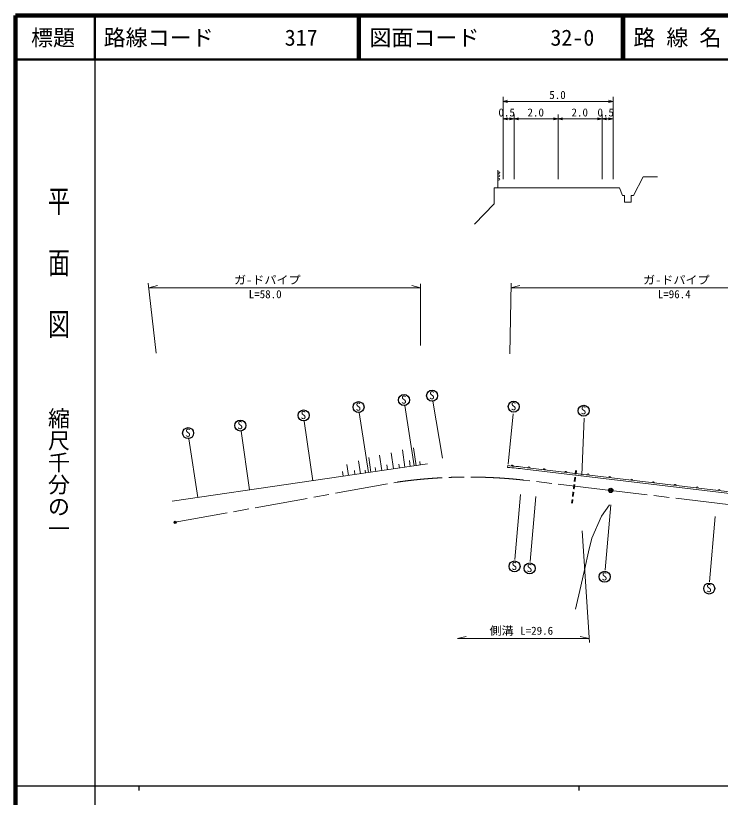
# Model space of a CAD drawing. Units: millimetres, scale not verified, with parts at other scales. Extents: x 40000 to 680000, y 20000 to 380000.
# Drawn here: x 40000 to 200138, y 202409 to 380000 of the extents above; entities that cross this region are included whole.
import ezdxf
from ezdxf.enums import TextEntityAlignment as Align

# ---------------------------------------------------------------- set-up
doc = ezdxf.new("R2010")
doc.units = ezdxf.units.MM
doc.header["$LTSCALE"] = 1000
doc.header["$PDMODE"] = 32
doc.header["$PDSIZE"] = 500
doc.linetypes.add('CHAIN', pattern=[18.5, 12, -1.5, 3.5, -1.5])
for name, color, linetype, lineweight in [('M-BGD', 7, 'Continuous', 13), ('M-BMK', 2, 'CHAIN', 13), ('M-BMK-SRVR', 3, 'Continuous', 25), ('M-STR-HTXT', 7, 'Continuous', 13), ('M-TTL', 2, 'Continuous', 140), ('M-TTL-BAND', 7, 'Continuous', 25), ('M-TTL-LINE', 7, 'Continuous', 50)]:
    doc.layers.add(name, color=color, linetype=linetype, lineweight=lineweight)
doc.layers.add('M-OTRS', color=6, linetype='Continuous')
doc.layers.add('M-TTL-TXT', color=7, linetype='Continuous')
doc.styles.add('@ＭＳ ゴシック', font='')
doc.styles.add('ＭＳ ゴシック', font='')
doc.styles.get('@ＭＳ ゴシック').set_extended_font_data('@MS Gothic')
doc.styles.get('ＭＳ ゴシック').set_extended_font_data('MS Gothic')

msp = doc.modelspace()

# ---------------------------------------------------------------- linework, layer by layer
at = {"layer": 'M-BGD'}
for p, q in [((150750, 346860), (150750, 361516)), ((150750, 360516), (151750, 360766)), ((150750, 360516), (175750, 360516)), ((150750, 360516), (151750, 360266)), ((175750, 360516), (174750, 360766)), ((175750, 360516), (174750, 360266)), ((175750, 346860), (175750, 361516)), ((175750, 346860), (175750, 361516)), ((150750, 342885), (150750, 357542)), ((153250, 342885), (153250, 357542)), ((153250, 342885), (153250, 357542)), ((163250, 342885), (163250, 357542)), ((163250, 342885), (163250, 357542)), ((173250, 342885), (173250, 357542)), ((173250, 342885), (173250, 357542)), ((175750, 342885), (175750, 357542)), ((175750, 342885), (175750, 357542)), ((150750, 356542), (151750, 356792)), ((150750, 356542), (153250, 356542)), ((150750, 356542), (151750, 356292)), ((153250, 356542), (152250, 356792)), ((153250, 356542), (152250, 356292)), ((153250, 356542), (154250, 356792)), ((153250, 356542), (163250, 356542)), ((153250, 356542), (154250, 356292)), ((163250, 356542), (162250, 356792)), ((163250, 356542), (162250, 356292)), ((163250, 356542), (164250, 356792)), ((163250, 356542), (173250, 356542)), ((163250, 356542), (164250, 356292)), ((173250, 356542), (172250, 356792)), ((173250, 356542), (172250, 356292)), ((173250, 356542), (174250, 356792)), ((173250, 356542), (175750, 356542)), ((173250, 356542), (174250, 356292)), ((175750, 356542), (174750, 356792)), ((175750, 356542), (174750, 356292)), ((149545, 344885), (149545, 340885)), ((180382, 339148), (182560, 343364)), ((182560, 343364), (185887, 343364)), ((150750, 340885), (148750, 340885)), ((148750, 340885), (148750, 337231)), ((150750, 340885), (175750, 340885)), ((177250, 340885), (175750, 340885)), ((177250, 340885), (177882, 339148)), ((178382, 339148), (177882, 339148)), ((178382, 339148), (178382, 337648)), ((178382, 337648), (179882, 337648)), ((179882, 337648), (179882, 339148)), ((180382, 339148), (179882, 339148)), ((148750, 337231), (144275, 332643)), ((130587, 277705), (128416, 291414)), ((136994, 279478), (134792, 292397)), ((120151, 276188), (118060, 289816)), ((151886, 278080), (153034, 289547)), ((107540, 274355), (105579, 287891)), ((168689, 275578), (169153, 288569)), ((93175, 272267), (91237, 285623)), ((81411, 270558), (79373, 283848)), ((125849, 277016), (125319, 280661)), ((128466, 277397), (127889, 281365)), ((130987, 277763), (130403, 281784)), ((118340, 275925), (117912, 278871)), ((120718, 276271), (120235, 279594)), ((123181, 276629), (122672, 280128)), ((129670, 277572), (129470, 278947)), ((133598, 278143), (75597, 269712)), ((115642, 275533), (115285, 277995)), ((121818, 276430), (121682, 277367)), ((124489, 276819), (124329, 277919)), ((127220, 277216), (127090, 278109)), ((131952, 277903), (131831, 278738)), ((151821, 277764), (151789, 277365)), ((214160, 270439), (155720, 277376)), ((114429, 275357), (114275, 276415)), ((117112, 275747), (116979, 276662)), ((119507, 276095), (119416, 276719)), ((214121, 270041), (155673, 276979)), ((167142, 275858), (167244, 276691)), ((167341, 275834), (167443, 276667)), ((166936, 274171), (167058, 275163)), ((167135, 274146), (167256, 275139)), ((166524, 270796), (166646, 271788)), ((166723, 270771), (166844, 271764)), ((166730, 272483), (166852, 273476)), ((166929, 272459), (167050, 273451)), ((153447, 256423), (154751, 271221)), ((156901, 255962), (158205, 270759)), ((166338, 269268), (166440, 270101)), ((166536, 269243), (166638, 270077)), ((174972, 268892), (173157, 266320)), ((173937, 254064), (175240, 268861)), ((173157, 266320), (170943, 261329)), ((197678, 251402), (198982, 266200)), ((170943, 261329), (170153, 258151)), ((170153, 258151), (169340, 254390)), ((169340, 254390), (168414, 250399)), ((168414, 250399), (167218, 245147))]:
    msp.add_line(p, q, dxfattribs=at)
for centre in [(149804, 344329), (149804, 343600), (149804, 342846)]:
    msp.add_circle(centre, 198, dxfattribs=at)
at = {"layer": 'M-BGD', "lineweight": 25}
for centre in [(134639, 293665), (128260, 292675), (117916, 291071), (153192, 291168), (169090, 290241), (105445, 289167), (91064, 286887), (79202, 285154), (153363, 254876), (156817, 254415), (173853, 252517), (197594, 249855)]:
    msp.add_circle(centre, 1250, dxfattribs=at)
at = {"layer": 'M-BGD'}
for centre, radius, start, end in [((143591, 175194), 102500, 83.2304, 85.41235), ((143591, 175194), 102900, 83.2304, 85.41235), ((152855, 277647), 257, 1.22915, 168.43678), ((156618, 277229), 257, 2.2237, 164.2371), ((160108, 276799), 256, 5.91078, 160.55002), ((165073, 276209), 256, 5.91078, 160.55002), ((170038, 275620), 256, 5.91078, 160.55002), ((175003, 275031), 256, 5.91078, 160.55002), ((179968, 274441), 256, 5.91078, 160.55002), ((184934, 273852), 256, 5.91078, 160.55002), ((189899, 273262), 256, 5.91078, 160.55002), ((194864, 272673), 256, 5.91078, 160.55002), ((199829, 272084), 256, 5.91078, 160.55002)]:
    msp.add_arc(centre, radius, start, end, dxfattribs=at)
at = {"layer": 'M-BMK'}
for p, q in [((76256, 264897), (126668, 274028)), ((175217, 272142), (155379, 274496)), ((238652, 264612), (175217, 272142))]:
    msp.add_line(p, q, dxfattribs=at)
msp.add_arc((142881, 160494), 114685, 83.74412, 98.12752, dxfattribs=at)
at = {"layer": 'M-BMK-SRVR'}
msp.add_circle((175217, 272142), 500, dxfattribs=at)
msp.add_point((175217, 272142), dxfattribs=at)
at = {"layer": 'M-OTRS'}
msp.add_point((76256, 264897), dxfattribs=at)
msp.add_point((76256, 264897), dxfattribs=at)
at = {"layer": 'M-STR-HTXT'}
for p, q in [((70124, 319198), (71897, 303287)), ((70239, 318159), (72239, 318659)), ((70239, 318159), (132004, 318159)), ((132004, 318159), (130004, 318659)), ((132004, 305026), (132004, 319099)), ((152567, 319204), (152279, 303197)), ((152548, 318159), (154548, 318659)), ((152548, 318159), (231735, 318159)), ((168730, 262927), (170372, 237553)), ((140410, 238491), (142410, 238991)), ((140410, 238491), (170312, 238491)), ((170312, 238491), (168312, 238991))]:
    msp.add_line(p, q, dxfattribs=at)
at = {"layer": 'M-TTL'}
for p, q in [((40000, 380000), (40000, 20000)), ((680000, 380000), (40000, 380000))]:
    msp.add_line(p, q, dxfattribs=at)
at = {"layer": 'M-TTL-BAND'}
for p, q in [((58000, 370000), (58000, 20000)), ((40000, 205000), (579000, 205000)), ((68000, 205000), (68000, 204000)), ((168000, 205000), (168000, 204000))]:
    msp.add_line(p, q, dxfattribs=at)
at = {"layer": 'M-TTL-LINE'}
for p, q in [((58000, 380000), (58000, 370000)), ((117750, 380000), (117750, 370000)), ((118250, 380000), (118250, 370000)), ((177750, 380000), (177750, 370000)), ((178250, 380000), (178250, 370000)), ((40000, 370000), (680000, 370000))]:
    msp.add_line(p, q, dxfattribs=at)

# ---------------------------------------------------------------- texts
at = {"layer": 'M-BGD', "style": 'ＭＳ ゴシック'}
for s, p in [('5.0', (163129, 360516)), ('0.5', (151579, 356542)), ('2.0', (158179, 356542)), ('2.0', (168179, 356542)), ('0.5', (174079, 356542))]:
    msp.add_text(s, height=1833, dxfattribs=at).set_placement(p, align=Align.BOTTOM_CENTER)
for p in [(127581, 291302), (133960, 292292), (117238, 289698), (152513, 289794), (168412, 288868), (104766, 287793), (90386, 285513), (78524, 283781), (152684, 253503), (156139, 253041), (173174, 251143), (196915, 248482)]:
    msp.add_text('S', height=1833, dxfattribs=at).set_placement(p, align=Align.BOTTOM_LEFT)
at = {"layer": 'M-STR-HTXT', "style": 'ＭＳ ゴシック', "width": 1.1}
for s, p in [('ガ-ドパイプ', (89639, 318473)), ('ガ-ドパイプ', (182582, 318473)), ('側溝', (147673, 238805))]:
    msp.add_text(s, height=1833, dxfattribs=at).set_placement(p, align=Align.BOTTOM_LEFT)
at = {"layer": 'M-STR-HTXT', "style": 'ＭＳ ゴシック'}
for s, p in [('L=58.0', (92967, 315257)), ('L=96.4', (185909, 315257)), ('L=29.6', (154652, 238805))]:
    msp.add_text(s, height=1833, dxfattribs=at).set_placement(p, align=Align.BOTTOM_LEFT)
at = {"layer": 'M-TTL-BAND', "style": '@ＭＳ ゴシック', "width": 1.4}
msp.add_text('平  面  図', height=3666, rotation=270, dxfattribs=at).set_placement((49777, 306475), align=Align.MIDDLE_RIGHT)
at = {"layer": 'M-TTL-BAND', "style": '@ＭＳ ゴシック'}
msp.add_text('縮尺千分の一', height=3666, rotation=270, dxfattribs=at).set_placement((49777, 261030), align=Align.MIDDLE_RIGHT)
at = {"layer": 'M-TTL-TXT', "style": 'ＭＳ ゴシック'}
msp.add_text('標題', height=3666, dxfattribs=at).set_placement((48500, 375000), align=Align.MIDDLE_CENTER)
for s, p in [('路線コード', (60000, 375000)), ('317', (101142, 375000)), ('図面コード', (120380, 375000)), ('32-0', (161521, 375000)), ('路 線 名', (180380, 375000))]:
    msp.add_text(s, height=3666, dxfattribs=at).set_placement(p, align=Align.MIDDLE_LEFT)

doc.saveas('drawing.dxf')
